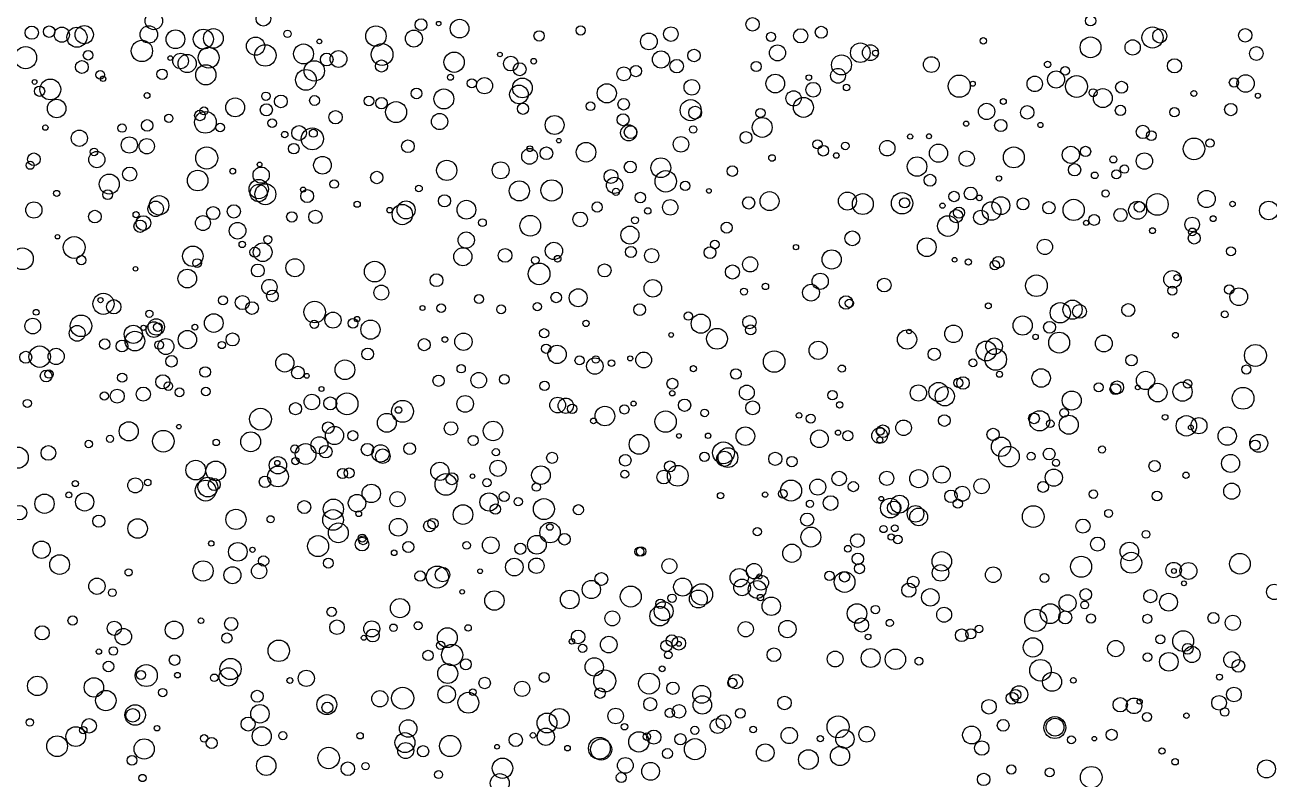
# Model space of a CAD drawing. Extents: x -296 to 296, y -196 to 196.
# Drawn here: x -59.8 to 24.2, y 75.4 to 126.3 of the extents above; entities that cross this region are included whole.
import ezdxf

# ---------------------------------------------------------------- set-up
doc = ezdxf.new("R2010")
doc.units = 0

msp = doc.modelspace()

# ---------------------------------------------------------------- linework, layer by layer
at = {"layer": 'VIA'}
for centre, radius in [((-51.0853, 126.5368), 0.5921), ((-43.6904, 126.6833), 0.4966), ((12.125, 126.5488), 0.3512), ((-59.3191, 125.7422), 0.4456), ((-58.1421, 125.8122), 0.3872), ((-57.287, 125.6078), 0.5113), ((-56.2671, 125.4336), 0.678), ((-55.7775, 125.6088), 0.6161), ((-51.4198, 125.621), 0.5866), ((-49.6214, 125.2979), 0.6303), ((-47.7415, 125.3046), 0.6761), ((-47.0636, 125.3532), 0.6627), ((-36.0942, 125.5103), 0.6884), ((-33.0516, 126.2799), 0.3972), ((-31.8673, 126.3559), 0.152), ((-30.4539, 126.0153), 0.6283), ((-22.2841, 125.8925), 0.3118), ((-16.1973, 125.6429), 0.492), ((-10.6873, 126.3068), 0.4516), ((-7.4363, 125.528), 0.4784), ((-6.0476, 125.769), 0.4023), ((16.2977, 125.4138), 0.7126), ((16.7923, 125.5197), 0.4777), ((22.5536, 125.5648), 0.4532), ((-51.8885, 124.5088), 0.7203), ((-44.2175, 124.8343), 0.6142), ((-42.063, 125.6644), 0.2483), ((-39.9143, 125.1546), 0.1597), ((-33.5362, 125.3457), 0.5755), ((-25.0866, 125.5222), 0.3462), ((-17.6792, 125.1505), 0.5629), ((-9.4462, 125.4602), 0.3069), ((4.8849, 125.192), 0.2142), ((12.1193, 124.754), 0.7005), ((14.9598, 124.7442), 0.5157), ((-59.7343, 124.0569), 0.7472), ((-55.5143, 124.222), 0.3242), ((-49.2751, 123.8314), 0.5242), ((-48.8319, 123.6611), 0.6144), ((-47.3815, 124.0547), 0.7045), ((-43.5606, 124.2056), 0.7251), ((-40.98, 124.3087), 0.6716), ((-39.411, 123.9323), 0.4284), ((-38.6196, 123.9698), 0.5654), ((-35.684, 124.2715), 0.7347), ((-30.823, 123.751), 0.6845), ((-27.7313, 124.2669), 0.1541), ((-16.8625, 123.9318), 0.5788), ((-14.6326, 124.2066), 0.4204), ((-9.0026, 124.3805), 0.5411), ((-3.4132, 124.3895), 0.6607), ((-2.7367, 124.3929), 0.5356), ((-2.3887, 124.3658), 0.1998), ((23.306, 124.3382), 0.4622), ((-55.9376, 123.4253), 0.4314), ((-49.9739, 124.0301), 0.1551), ((-47.5738, 122.9016), 0.6822), ((-40.2536, 123.1638), 0.6885), ((-35.7223, 123.4922), 0.4091), ((-26.9954, 123.6579), 0.4984), ((-26.3949, 123.2771), 0.4354), ((-25.4526, 123.818), 0.1912), ((-19.3702, 122.9632), 0.4709), ((-18.5526, 123.1539), 0.3826), ((-15.8013, 123.4829), 0.4559), ((-10.4337, 123.4596), 0.3391), ((-4.6846, 123.5682), 0.6743), ((1.3751, 123.5902), 0.5333), ((9.2215, 123.6024), 0.2157), ((10.4041, 123.1634), 0.2934), ((17.7836, 123.5029), 0.4797), ((-59.13, 122.4173), 0.1609), ((-58.0634, 121.9141), 0.7021), ((-54.6936, 122.9039), 0.2927), ((-54.5026, 122.6326), 0.182), ((-50.5274, 122.9375), 0.354), ((-40.8205, 122.5593), 0.7007), ((-31.0681, 122.7313), 0.2036), ((-29.6283, 122.3241), 0.3092), ((-28.7717, 122.1647), 0.545), ((-26.2132, 122.0152), 0.6694), ((-14.7845, 122.059), 0.5233), ((-9.1521, 122.3082), 0.6302), ((-6.8898, 122.7119), 0.1851), ((-4.9209, 122.8345), 0.5009), ((3.2595, 122.1333), 0.7476), ((8.3549, 122.2863), 0.522), ((9.7952, 122.5837), 0.5755), ((11.1761, 122.1142), 0.7384), ((21.793, 122.3828), 0.3101), ((22.5812, 122.315), 0.5864), ((-58.7933, 121.7941), 0.3487), ((-43.5176, 121.4524), 0.2872), ((-33.3588, 121.6446), 0.3597), ((-31.512, 121.2724), 0.6723), ((-26.4475, 121.5766), 0.6275), ((-20.5215, 121.652), 0.6456), ((-7.9156, 121.3112), 0.5131), ((-6.5947, 121.8937), 0.4974), ((-4.3402, 122.0415), 0.2193), ((4.1687, 122.2953), 0.1701), ((12.288, 121.6915), 0.2705), ((12.946, 121.3278), 0.6386), ((14.2146, 122.0588), 0.4015), ((19.093, 121.6404), 0.2012), ((-57.6404, 120.6269), 0.6258), ((-51.5401, 121.5034), 0.1965), ((-45.5913, 120.7022), 0.6354), ((-43.489, 120.5364), 0.4095), ((-42.5102, 121.1068), 0.4311), ((-40.2371, 121.1669), 0.3319), ((-36.5714, 121.1338), 0.3266), ((-35.7216, 120.9836), 0.3865), ((-34.7363, 120.3854), 0.7082), ((-26.1712, 120.6111), 0.3783), ((-21.6236, 120.7766), 0.2916), ((-19.3838, 120.9127), 0.3872), ((-14.8608, 120.5154), 0.7095), ((-7.2509, 120.7034), 0.6744), ((5.1077, 120.427), 0.5506), ((6.2321, 121.1003), 0.1988), ((21.5797, 120.5525), 0.4121), ((23.41, 121.4876), 0.1706), ((-50.0713, 119.9603), 0.2791), ((-47.6018, 119.6949), 0.7334), ((-47.9719, 120.159), 0.3577), ((-47.699, 120.4675), 0.2691), ((-38.8196, 120.0373), 0.4502), ((-31.8013, 119.7476), 0.547), ((-24.0407, 119.5144), 0.6374), ((-19.4232, 119.8684), 0.4045), ((-14.5598, 120.3476), 0.4339), ((-10.1533, 120.3258), 0.3105), ((7.8469, 120.3647), 0.4557), ((14.1379, 120.5002), 0.3505), ((17.7793, 120.3741), 0.3194), ((-58.3994, 119.339), 0.181), ((-53.2243, 119.307), 0.2805), ((-51.5313, 119.4856), 0.3896), ((-46.6085, 119.3525), 0.2882), ((-43.0968, 119.6352), 0.2967), ((-41.2803, 118.9745), 0.4994), ((-40.3883, 118.5797), 0.7441), ((-40.3197, 118.9579), 0.2688), ((-19.0447, 118.9855), 0.5399), ((-18.9151, 119.0315), 0.4283), ((-14.6946, 119.2116), 0.2426), ((-10.0339, 119.3511), 0.669), ((3.7222, 119.6017), 0.1767), ((6.0609, 119.48), 0.4136), ((8.739, 119.5152), 0.1723), ((15.645, 119.0467), 0.4479), ((-56.1076, 118.6219), 0.5501), ((-52.7328, 118.1632), 0.5464), ((-51.5605, 118.0827), 0.5155), ((-42.252, 118.8648), 0.219), ((-33.939, 118.08), 0.4322), ((-23.7531, 118.4554), 0.1538), ((-15.5159, 118.2109), 0.5224), ((-11.1301, 118.6713), 0.3991), ((-6.3028, 118.2116), 0.3065), ((-1.5977, 117.9468), 0.5213), ((-0.0567, 118.7363), 0.1757), ((1.2183, 118.7535), 0.1667), ((16.2142, 118.802), 0.3286), ((19.0984, 117.903), 0.7296), ((20.1784, 118.291), 0.2788), ((-59.1776, 117.1992), 0.4268), ((-54.9275, 117.1832), 0.5484), ((-55.1111, 117.6953), 0.2549), ((-47.5126, 117.2872), 0.7435), ((-41.6405, 117.9207), 0.3565), ((-25.7294, 117.4023), 0.5316), ((-25.7136, 117.914), 0.1977), ((-24.598, 117.6117), 0.4277), ((-21.9189, 117.6769), 0.661), ((-5.9103, 117.7803), 0.359), ((-5.0374, 117.458), 0.1875), ((-4.4267, 118.098), 0.2544), ((1.8594, 117.6131), 0.6116), ((3.7632, 117.243), 0.5179), ((6.9413, 117.3297), 0.706), ((10.7914, 117.5042), 0.5793), ((11.781, 117.7311), 0.3468), ((15.7551, 117.0813), 0.551), ((-59.4251, 116.794), 0.2703), ((-43.9448, 116.8522), 0.1607), ((-39.7029, 116.8001), 0.5947), ((-31.3194, 116.4538), 0.6815), ((-27.681, 116.4573), 0.5724), ((-18.9381, 116.6799), 0.3998), ((-16.8749, 116.6293), 0.6671), ((-12.0475, 116.4045), 0.3571), ((-9.3715, 117.2888), 0.2229), ((0.4146, 116.7105), 0.6576), ((11.0449, 116.491), 0.416), ((13.6582, 117.1928), 0.2412), ((14.4, 116.5446), 0.2869), ((-54.0888, 115.5274), 0.6759), ((-52.708, 116.2023), 0.4775), ((-48.1221, 115.7678), 0.6951), ((-45.7601, 116.3987), 0.1938), ((-43.8389, 116.1306), 0.55), ((-36.0405, 115.972), 0.418), ((-20.2395, 116.0398), 0.4688), ((-19.9944, 115.4453), 0.5459), ((-16.5402, 115.711), 0.7234), ((1.2903, 115.789), 0.399), ((5.9432, 115.9075), 0.1749), ((12.4003, 116.1183), 0.2241), ((13.8619, 116.1835), 0.2973), ((-57.6327, 114.8959), 0.2086), ((-54.1892, 114.8155), 0.3296), ((-44.0033, 115.1909), 0.6513), ((-44.0117, 114.92), 0.581), ((-43.5583, 114.8459), 0.7078), ((-41.0141, 115.1544), 0.171), ((-40.7356, 114.7189), 0.436), ((-38.9164, 115.5278), 0.2834), ((-33.194, 115.2333), 0.2241), ((-26.4211, 115.0683), 0.6786), ((-24.2415, 115.097), 0.7196), ((-19.9012, 115.0071), 0.2403), ((-15.2253, 115.4083), 0.313), ((-13.6266, 115.0705), 0.1598), ((-9.5399, 114.3797), 0.6399), ((2.9081, 114.689), 0.3513), ((4.0322, 114.8924), 0.4342), ((13.1385, 114.895), 0.2439), ((19.9479, 114.5246), 0.5817), ((-59.1766, 113.7812), 0.5481), ((-50.9579, 113.8593), 0.5204), ((-50.7228, 114.0932), 0.6541), ((-37.3636, 114.1699), 0.2089), ((-34.0576, 113.7877), 0.6084), ((-31.4685, 114.3965), 0.4078), ((-29.9918, 113.7988), 0.634), ((-21.1718, 113.981), 0.3458), ((-18.2542, 114.6203), 0.356), ((-16.2384, 113.9592), 0.5183), ((-10.9463, 114.2564), 0.4115), ((-4.2853, 114.3824), 0.61), ((-3.245, 114.1808), 0.7045), ((-0.5946, 114.2374), 0.7223), ((-0.4231, 114.2586), 0.3408), ((2.1272, 114.073), 0.1775), ((4.6141, 114.5993), 0.1923), ((5.441, 113.7117), 0.6275), ((6.0716, 114.0743), 0.6024), ((7.5633, 114.1931), 0.4028), ((9.3139, 113.934), 0.4148), ((10.9825, 113.7848), 0.7155), ((15.2964, 113.7616), 0.6068), ((15.4174, 113.9914), 0.353), ((16.6259, 114.1603), 0.7334), ((21.703, 114.1811), 0.1835), ((24.1459, 113.7475), 0.6259), ((-55.0609, 113.3338), 0.4263), ((-52.2801, 113.4665), 0.2069), ((-51.785, 112.8979), 0.4987), ((-47.7694, 112.8979), 0.5065), ((-47.0793, 113.5726), 0.4439), ((-45.6875, 113.6841), 0.4459), ((-41.7688, 113.3123), 0.3507), ((-40.1809, 113.3181), 0.4517), ((-35.1688, 113.7707), 0.1856), ((-34.3164, 113.4759), 0.6862), ((-25.6822, 112.7157), 0.697), ((-22.3155, 113.1455), 0.4989), ((-17.7553, 113.7173), 0.2176), ((2.4976, 112.6994), 0.6972), ((3.0523, 113.3675), 0.4448), ((3.2445, 113.596), 0.3738), ((4.7227, 113.2784), 0.4944), ((12.3642, 113.1105), 0.3702), ((14.1403, 113.4442), 0.4477), ((20.3909, 113.1949), 0.1961), ((-52.0123, 112.6849), 0.4154), ((-45.4287, 112.3817), 0.5643), ((-28.908, 112.9279), 0.2599), ((-18.9592, 112.0848), 0.6057), ((-18.6219, 113.0908), 0.2346), ((-12.429, 112.5895), 0.3693), ((11.824, 112.909), 0.177), ((16.3004, 112.3861), 0.1968), ((18.9761, 112.8007), 0.4974), ((18.9963, 112.3035), 0.26), ((-57.5807, 111.9739), 0.1502), ((-56.4567, 111.2529), 0.7399), ((-45.1155, 111.4608), 0.2182), ((-43.3896, 111.7834), 0.2779), ((-30.0054, 111.7483), 0.5503), ((-13.2261, 111.4468), 0.2922), ((-3.9503, 111.8651), 0.4996), ((1.0721, 111.2695), 0.6314), ((9.0399, 111.2917), 0.5145), ((19.1187, 111.8888), 0.4072), ((-59.9477, 110.4879), 0.7312), ((-48.451, 110.66), 0.69), ((-44.2633, 110.9311), 0.3362), ((-43.7364, 110.9311), 0.6322), ((-30.2324, 110.6259), 0.611), ((-27.3818, 110.7122), 0.4628), ((-24.0899, 111.0229), 0.5838), ((-18.8947, 110.9483), 0.374), ((-17.4926, 110.7013), 0.4846), ((-13.5563, 110.9014), 0.4044), ((-7.7564, 111.2712), 0.1774), ((-5.347, 110.4436), 0.6493), ((21.5901, 110.9939), 0.2999), ((-55.9778, 110.3923), 0.3109), ((-48.1662, 110.2004), 0.2937), ((-44.0665, 109.696), 0.4338), ((-41.5616, 109.8847), 0.6076), ((-36.18, 109.6233), 0.6973), ((-25.0849, 109.4711), 0.7308), ((-25.3484, 110.3881), 0.2575), ((-23.8357, 110.4945), 0.223), ((-20.6704, 109.7051), 0.4405), ((-12.0445, 109.5985), 0.4742), ((-10.8467, 110.1109), 0.5089), ((2.9469, 110.4211), 0.157), ((3.8751, 110.2755), 0.2129), ((5.6553, 110.0551), 0.3149), ((5.8968, 110.2648), 0.3873), ((-52.3148, 109.8142), 0.1542), ((-48.8251, 109.1547), 0.6299), ((-32.0115, 109.0424), 0.4342), ((-6.1189, 108.9693), 0.5444), ((-1.7978, 108.7171), 0.4663), ((8.4676, 108.6725), 0.7306), ((17.6513, 109.1044), 0.59), ((17.9538, 109.2166), 0.2087), ((-43.2822, 108.5833), 0.5189), ((-43.08, 107.9836), 0.3913), ((-35.7325, 108.2092), 0.5014), ((-22.4506, 107.8567), 0.6066), ((-17.4115, 108.4925), 0.5896), ((-11.2666, 108.2751), 0.2381), ((-9.8177, 108.6235), 0.2165), ((-6.7407, 108.2031), 0.5664), ((17.6349, 108.3428), 0.304), ((21.4817, 108.4119), 0.3167), ((22.1219, 107.9311), 0.5977), ((-54.4812, 107.4484), 0.7132), ((-54.6799, 107.6988), 0.1735), ((-53.7825, 107.2497), 0.4823), ((-46.4143, 107.6827), 0.3029), ((-45.1088, 107.5337), 0.4757), ((-44.4581, 107.1641), 0.4306), ((-40.2301, 106.8955), 0.73), ((-29.1389, 107.7672), 0.3043), ((-25.203, 107.2627), 0.2762), ((-23.9309, 107.8792), 0.3545), ((-4.3832, 107.539), 0.4542), ((-4.157, 107.4869), 0.2804), ((5.2216, 107.3131), 0.199), ((10.0772, 106.8469), 0.6846), ((10.9025, 107.0586), 0.6467), ((14.6681, 107.0328), 0.4398), ((-59.0199, 106.8792), 0.1968), ((-55.9939, 105.9628), 0.7264), ((-51.3834, 106.7807), 0.2456), ((-47.0384, 106.1516), 0.6281), ((-38.9938, 106.3532), 0.5409), ((-32.9524, 107.1675), 0.1689), ((-31.6925, 107.1578), 0.2963), ((-27.6509, 107.076), 0.2962), ((-18.3033, 107.0533), 0.3957), ((-15.0201, 106.6233), 0.2812), ((-14.1815, 106.1119), 0.6474), ((-10.8962, 106.2119), 0.4471), ((7.5372, 105.9843), 0.6459), ((11.3759, 106.942), 0.4642), ((21.1737, 106.7399), 0.2298), ((-59.2481, 105.9466), 0.5284), ((-56.2514, 105.4613), 0.5333), ((-52.4658, 105.393), 0.617), ((-51.7758, 105.8328), 0.1719), ((-51.0748, 105.7093), 0.5272), ((-50.9196, 105.8933), 0.5531), ((-50.8133, 105.8764), 0.2902), ((-48.3071, 105.8754), 0.1931), ((-40.2558, 106.0678), 0.2819), ((-37.6478, 106.1342), 0.3322), ((-37.3685, 106.4185), 0.1823), ((-36.4648, 105.7103), 0.6473), ((-21.9203, 106.128), 0.2139), ((-13.081, 105.0931), 0.7031), ((-10.8126, 105.6925), 0.3422), ((2.8707, 105.4294), 0.59), ((9.3563, 105.8686), 0.4001), ((-54.3944, 104.7306), 0.3545), ((-53.2308, 104.5991), 0.3987), ((-52.3589, 104.9364), 0.6634), ((-50.7224, 104.6733), 0.2879), ((-50.2699, 104.5691), 0.5402), ((-48.8172, 105.0379), 0.6165), ((-45.7696, 105.0486), 0.4417), ((-32.8367, 104.6931), 0.4083), ((-31.4447, 105.0395), 0.1929), ((-30.189, 104.8943), 0.5852), ((-24.7462, 105.46), 0.3145), ((-16.1773, 105.3513), 0.1544), ((-0.2597, 105.0437), 0.6509), ((-0.122, 105.5803), 0.155), ((5.0847, 104.2679), 0.6722), ((5.6072, 104.5871), 0.561), ((8.4107, 105.2224), 0.1837), ((10.0006, 104.8336), 0.7056), ((13.0176, 104.7755), 0.5663), ((17.8478, 105.3307), 0.1904), ((-59.7261, 103.8438), 0.4067), ((-58.7851, 103.8848), 0.7227), ((-57.6738, 103.9018), 0.5456), ((-46.4933, 104.6696), 0.2444), ((-36.6511, 104.0632), 0.3984), ((-24.6146, 104.4218), 0.3132), ((-23.8717, 104.0385), 0.616), ((-18.0308, 103.6637), 0.534), ((-9.2269, 103.5541), 0.7251), ((-6.2559, 104.3099), 0.6138), ((1.5748, 104.0453), 0.4127), ((5.722, 103.6968), 0.7298), ((23.2452, 103.9667), 0.7423), ((-49.8878, 103.5717), 0.3908), ((-42.2444, 103.464), 0.6157), ((-38.1863, 102.9995), 0.6628), ((-30.3453, 103.066), 0.2809), ((-22.3607, 103.63), 0.3046), ((-21.3259, 103.2478), 0.5523), ((-21.2622, 103.6954), 0.2501), ((-20.2091, 103.4453), 0.222), ((-18.9389, 103.7667), 0.1687), ((-14.6743, 103.0728), 0.2061), ((-4.6565, 103.0777), 0.2418), ((4.1842, 103.4673), 0.2641), ((14.8835, 103.6411), 0.3844), ((22.632, 103.0166), 0.3066), ((-58.3484, 102.5793), 0.3983), ((-58.1522, 102.7084), 0.2799), ((-53.2185, 102.4668), 0.307), ((-50.4717, 102.1905), 0.4799), ((-47.6175, 102.852), 0.3576), ((-41.3604, 102.8133), 0.4273), ((-40.762, 102.5922), 0.1607), ((-31.8725, 102.2582), 0.3784), ((-29.1588, 102.2927), 0.5286), ((-27.434, 102.3503), 0.3312), ((-16.094, 102.0584), 0.3698), ((-11.8089, 102.7162), 0.3562), ((3.2026, 102.117), 0.3083), ((3.5155, 102.1056), 0.4183), ((5.9759, 102.6986), 0.2038), ((8.7875, 102.4453), 0.6208), ((15.831, 102.2787), 0.6178), ((-53.5491, 101.2167), 0.4714), ((-51.7932, 101.3581), 0.4757), ((-50.1033, 101.9011), 0.2893), ((-49.3545, 101.4786), 0.2936), ((-47.5727, 101.5382), 0.2899), ((-39.7713, 101.7048), 0.1641), ((-24.7206, 101.915), 0.3161), ((-16.1068, 101.4171), 0.1817), ((-11.0716, 101.4628), 0.5016), ((-5.2958, 101.2849), 0.3208), ((0.5044, 101.4348), 0.5483), ((1.8592, 101.5018), 0.6472), ((2.2846, 101.2144), 0.6503), ((12.6627, 101.8184), 0.3011), ((13.798, 101.6934), 0.3671), ((13.9085, 101.8119), 0.4394), ((15.3039, 101.8089), 0.1567), ((16.653, 101.4604), 0.626), ((18.328, 101.5219), 0.648), ((18.6719, 102.049), 0.2876), ((22.4081, 101.0751), 0.7347), ((-59.6159, 100.7341), 0.2712), ((-54.4245, 101.2288), 0.2741), ((-41.5284, 100.3739), 0.4094), ((-40.4178, 100.8306), 0.5231), ((-39.1748, 100.7339), 0.4379), ((-38.0509, 100.7024), 0.7382), ((-34.3002, 100.1951), 0.7397), ((-30.0767, 100.7004), 0.56), ((-23.8351, 100.6199), 0.5288), ((-23.2882, 100.5773), 0.5154), ((-18.7128, 100.7213), 0.1697), ((-15.2702, 100.6107), 0.4163), ((-10.6763, 100.4321), 0.4669), ((-4.8104, 100.6351), 0.2131), ((10.848, 100.9251), 0.6435), ((-43.8854, 99.6738), 0.7377), ((-35.3635, 99.4244), 0.6378), ((-34.5679, 100.287), 0.2206), ((-22.8531, 100.3711), 0.3179), ((-20.647, 99.8783), 0.6603), ((-19.3302, 100.3254), 0.3095), ((-16.5504, 99.5035), 0.7224), ((-13.9194, 100.0875), 0.252), ((-7.5451, 99.9233), 0.1872), ((-6.7542, 99.7109), 0.3044), ((2.2553, 99.5766), 0.3937), ((8.3046, 99.7223), 0.3615), ((8.684, 99.5591), 0.682), ((10.6481, 99.2964), 0.6427), ((10.3311, 100.0969), 0.2909), ((17.1496, 99.7926), 0.1908), ((18.5843, 99.2197), 0.6869), ((-52.7751, 98.8484), 0.6441), ((-49.3907, 99.1604), 0.1504), ((-39.3182, 99.0921), 0.3937), ((-38.8929, 98.5698), 0.6143), ((-31.032, 99.0486), 0.451), ((-28.1967, 98.8732), 0.6566), ((-21.419, 99.5483), 0.1941), ((-11.1697, 98.5223), 0.627), ((-2.1122, 98.5588), 0.5306), ((-2.0673, 98.8592), 0.2668), ((-1.8894, 98.8561), 0.4241), ((-0.4938, 99.088), 0.524), ((9.4042, 99.363), 0.2534), ((18.8871, 99.1121), 0.1602), ((19.4319, 99.2292), 0.5432), ((21.3395, 98.5247), 0.6194), ((-55.4716, 97.9914), 0.2504), ((-54.0367, 98.3431), 0.2397), ((-50.4391, 98.1817), 0.7295), ((-46.8747, 98.0961), 0.214), ((-44.545, 98.1433), 0.6714), ((-39.9101, 97.9098), 0.5777), ((-37.6545, 98.5575), 0.3394), ((-29.5336, 98.2337), 0.3341), ((-18.3423, 97.9684), 0.6682), ((-15.6547, 98.5394), 0.1543), ((-13.6823, 98.5476), 0.1853), ((-6.1772, 98.3428), 0.5968), ((-4.9183, 98.7578), 0.1778), ((-4.2625, 98.5537), 0.3423), ((-2.0927, 98.2664), 0.2014), ((5.5441, 98.6376), 0.4155), ((6.0809, 97.8092), 0.6548), ((23.4677, 98.0423), 0.6029), ((23.2217, 97.9171), 0.3408), ((-60.2632, 97.0713), 0.7132), ((-58.1957, 97.3909), 0.4983), ((-41.5698, 97.6553), 0.274), ((-40.8397, 97.3205), 0.6994), ((-39.4821, 97.4778), 0.4217), ((-36.6725, 97.619), 0.4178), ((-35.7836, 97.3537), 0.5844), ((-35.6327, 97.1674), 0.4925), ((-33.8228, 97.6753), 0.3951), ((-27.9991, 97.4333), 0.246), ((-24.2087, 97.0607), 0.374), ((-13.9327, 97.1274), 0.3122), ((-12.6498, 97.4004), 0.7362), ((-12.5912, 96.9929), 0.5137), ((-12.3466, 97.073), 0.6642), ((-9.1522, 96.9968), 0.445), ((6.6156, 97.1404), 0.6905), ((8.1045, 97.169), 0.2675), ((9.3267, 97.3196), 0.3999), ((12.8959, 97.6194), 0.2394), ((-48.2567, 96.2318), 0.6621), ((-46.9056, 96.1784), 0.6631), ((-42.7073, 96.5607), 0.5832), ((-42.7523, 96.715), 0.1749), ((-41.5238, 96.8414), 0.246), ((-31.7838, 96.1524), 0.6155), ((-27.8616, 96.3558), 0.5462), ((-19.2726, 96.8943), 0.3874), ((-16.2595, 96.481), 0.3676), ((-15.7308, 95.8515), 0.7019), ((-8.026, 96.8057), 0.3488), ((9.7925, 96.7273), 0.2389), ((16.4427, 96.5072), 0.3809), ((21.5674, 96.6838), 0.608), ((-52.3327, 95.1999), 0.5066), ((-47.4377, 95.0883), 0.6643), ((-43.582, 95.4434), 0.3844), ((-42.7023, 95.8017), 0.6995), ((-38.3458, 96.0036), 0.3409), ((-37.9033, 96.0381), 0.3393), ((-31.377, 95.2631), 0.7291), ((-30.9735, 95.6476), 0.4033), ((-29.5798, 95.8193), 0.1543), ((-24.9639, 95.8933), 0.6271), ((-19.3088, 95.9554), 0.2654), ((-16.6805, 95.7595), 0.4609), ((-4.8432, 95.6637), 0.4881), ((-1.6318, 95.6746), 0.4815), ((0.5249, 95.6554), 0.6085), ((2.0783, 95.9268), 0.5751), ((9.6404, 95.7241), 0.5804), ((18.5594, 95.8835), 0.2161), ((-56.3801, 95.3209), 0.2053), ((-51.4937, 95.3932), 0.2207), ((-47.5874, 94.85), 0.7026), ((-47.0051, 95.2616), 0.4086), ((-36.4153, 94.6573), 0.6205), ((-28.6108, 95.384), 0.2833), ((-25.2737, 95.0855), 0.2846), ((-8.6414, 94.636), 0.2883), ((-8.0866, 94.8493), 0.7079), ((-6.285, 95.0863), 0.5402), ((-3.8847, 95.1172), 0.3433), ((2.7023, 94.4645), 0.4248), ((3.4624, 94.6381), 0.5055), ((4.7669, 95.1486), 0.5145), ((8.9161, 95.0951), 0.3632), ((12.3115, 94.6089), 0.2873), ((21.6447, 94.8094), 0.5431), ((-58.4583, 93.9654), 0.6531), ((-56.8167, 94.5575), 0.1978), ((-55.7491, 94.0843), 0.6135), ((-40.9291, 93.7414), 0.4391), ((-38.9686, 93.5931), 0.6846), ((-37.3681, 94.0052), 0.591), ((-34.6401, 94.2714), 0.5129), ((-28.4661, 94.0775), 0.6141), ((-27.4436, 94.4484), 0.3322), ((-26.4932, 94.1007), 0.2824), ((-24.7642, 93.6041), 0.7095), ((-12.8459, 94.5128), 0.2121), ((-9.8393, 94.5784), 0.1817), ((-6.8113, 93.957), 0.2429), ((-5.4213, 94.0083), 0.496), ((-2.0017, 94.3047), 0.1565), ((-1.3877, 93.6707), 0.6628), ((-1.1308, 93.6874), 0.4534), ((-0.7671, 93.9371), 0.601), ((3.1641, 93.9717), 0.3113), ((16.608, 94.4837), 0.3289), ((-60.1502, 93.3622), 0.4906), ((-54.7925, 92.7879), 0.4091), ((-45.54, 92.9084), 0.6826), ((-38.991, 92.8708), 0.6971), ((-37.255, 93.2895), 0.1934), ((-30.2224, 93.2315), 0.662), ((-28.0394, 93.6004), 0.3463), ((-22.4373, 93.561), 0.3434), ((-7.0008, 92.8942), 0.444), ((0.309, 93.2801), 0.5591), ((0.5233, 93.0716), 0.5997), ((8.2561, 93.0949), 0.7317), ((13.3393, 93.3113), 0.2658), ((-52.1735, 92.2911), 0.6599), ((-43.2045, 92.9163), 0.2414), ((-38.6334, 92.0003), 0.6674), ((-34.592, 92.3733), 0.5953), ((-32.4891, 92.4575), 0.3892), ((-32.249, 92.622), 0.3499), ((-24.3505, 92.016), 0.6884), ((-24.3603, 92.3896), 0.217), ((-10.3582, 92.0758), 0.2763), ((-6.7525, 91.7155), 0.6711), ((-1.8516, 92.2543), 0.2409), ((-1.0952, 92.3075), 0.2236), ((11.604, 92.4529), 0.4788), ((-39.9997, 91.1024), 0.7096), ((-37.0337, 91.2379), 0.4607), ((-37.0211, 91.6443), 0.2661), ((-36.9614, 91.5017), 0.3007), ((-28.3498, 91.1634), 0.5627), ((-25.2374, 91.1971), 0.6321), ((-23.3746, 91.5715), 0.3934), ((-3.6128, 91.4776), 0.4617), ((-1.3342, 91.7184), 0.2094), ((-0.8767, 91.5449), 0.2887), ((12.5917, 91.2403), 0.4761), ((15.8587, 91.8977), 0.2622), ((-58.6542, 90.858), 0.5836), ((-47.2065, 91.2839), 0.1817), ((-45.4155, 90.72), 0.6295), ((-44.4288, 90.8565), 0.1736), ((-34.8659, 90.6555), 0.1882), ((-33.9068, 91.0485), 0.3739), ((-29.9806, 91.1524), 0.2571), ((-26.3565, 90.9243), 0.3762), ((-18.3314, 90.7287), 0.3077), ((-18.2027, 90.7445), 0.3216), ((-8.0322, 90.6233), 0.6145), ((-4.2564, 90.9286), 0.2268), ((2.0824, 90.0754), 0.66), ((14.7408, 90.7455), 0.6247), ((14.8667, 89.9814), 0.7046), ((-57.4391, 89.8583), 0.6642), ((-47.7624, 89.4264), 0.6837), ((-43.9749, 89.4183), 0.5164), ((-43.6761, 90.0997), 0.3478), ((-39.3089, 89.9581), 0.3351), ((-26.7578, 89.6905), 0.5949), ((-25.267, 89.7792), 0.5209), ((-16.2966, 89.76), 0.5035), ((-10.5829, 89.4145), 0.5193), ((-3.5799, 90.2424), 0.3911), ((-3.4649, 89.5869), 0.3425), ((1.9943, 89.3), 0.5539), ((11.4836, 89.7145), 0.71), ((17.7279, 89.4894), 0.5196), ((18.7227, 89.4271), 0.5687), ((22.1981, 89.9152), 0.6939), ((-52.7848, 89.3323), 0.2413), ((-45.7778, 89.1362), 0.5723), ((-33.1203, 89.0865), 0.352), ((-31.9548, 89.0152), 0.7452), ((-31.6007, 89.1838), 0.4934), ((-29.0662, 89.4111), 0.1573), ((-20.8875, 88.8846), 0.4377), ((-11.5863, 88.9711), 0.6173), ((-10.1086, 88.6384), 0.5006), ((-10.2237, 89.059), 0.1665), ((-5.4951, 89.0919), 0.3152), ((-4.4754, 88.6828), 0.6993), ((-4.472, 89.023), 0.3426), ((0.1597, 88.6842), 0.3883), ((5.5573, 89.1693), 0.5267), ((9.0107, 88.9501), 0.3017), ((17.7401, 89.4259), 0.1598), ((-54.9211, 88.3995), 0.5488), ((-53.8809, 87.9629), 0.2607), ((-30.2768, 88.0226), 0.1519), ((-21.5644, 88.1765), 0.6149), ((-18.9021, 87.6999), 0.7075), ((-15.4007, 88.3412), 0.6074), ((-14.106, 87.8461), 0.7238), ((-11.3929, 88.3203), 0.5648), ((-10.3721, 88.1762), 0.606), ((-0.1422, 88.1323), 0.4788), ((1.3094, 87.6465), 0.5874), ((11.7958, 87.839), 0.3962), ((16.1566, 87.7217), 0.4447), ((18.4193, 88.5951), 0.1649), ((24.5101, 88.0112), 0.515), ((-34.476, 86.9205), 0.6468), ((-28.1022, 87.431), 0.6554), ((-23.0164, 87.5029), 0.6304), ((-16.6826, 86.7191), 0.6366), ((-16.9022, 87.2167), 0.3143), ((-16.1146, 87.5886), 0.2814), ((-14.3434, 87.537), 0.6039), ((-10.1539, 87.6334), 0.2165), ((-9.4244, 87.0486), 0.6221), ((10.5743, 87.2488), 0.573), ((11.7242, 87.1356), 0.2654), ((17.383, 87.318), 0.6016), ((-39.0834, 86.6627), 0.3162), ((-20.1438, 86.2277), 0.5005), ((-16.9492, 86.3864), 0.6639), ((-3.6369, 86.5573), 0.6616), ((-2.3969, 86.825), 0.281), ((2.2416, 86.477), 0.5026), ((8.4241, 86.0993), 0.7461), ((9.3992, 86.5493), 0.6698), ((10.4095, 86.294), 0.4372), ((12.1515, 86.2187), 0.3069), ((15.96, 86.1982), 0.3046), ((20.4117, 86.257), 0.3721), ((-58.6139, 85.2559), 0.4798), ((-56.5593, 86.0788), 0.3155), ((-53.7488, 85.5605), 0.4754), ((-49.7082, 85.4486), 0.6008), ((-47.9018, 86.071), 0.1882), ((-45.8652, 85.8522), 0.4436), ((-38.7237, 85.6326), 0.4901), ((-36.3777, 85.5169), 0.5401), ((-34.9156, 85.5971), 0.2506), ((-33.2524, 85.737), 0.2696), ((-29.8824, 85.5825), 0.2215), ((-11.1456, 85.4973), 0.5135), ((-8.3329, 85.509), 0.5877), ((-3.3263, 85.781), 0.4747), ((-1.4282, 85.9199), 0.2448), ((4.597, 85.5179), 0.2588), ((21.7189, 85.9333), 0.5113), ((-53.1397, 84.9959), 0.5547), ((-46.1509, 84.9025), 0.3442), ((-36.9159, 84.9209), 0.1679), ((-36.3059, 85.076), 0.4323), ((-31.2768, 84.926), 0.6681), ((-22.869, 84.6726), 0.1807), ((-22.4537, 84.9786), 0.4579), ((-20.3908, 84.4582), 0.56), ((-16.1319, 84.728), 0.3891), ((-15.6604, 84.5512), 0.4576), ((-2.8885, 84.9754), 0.19), ((3.4304, 85.0893), 0.4258), ((4.0385, 85.1842), 0.3413), ((8.2323, 84.2717), 0.6504), ((16.8286, 84.816), 0.3048), ((18.3699, 84.6961), 0.7032), ((-54.7871, 83.9884), 0.1806), ((-53.8104, 84.0287), 0.288), ((-42.6531, 84.0441), 0.7249), ((-32.5813, 83.7258), 0.3484), ((-31.7342, 84.4099), 0.2781), ((-30.9569, 83.7611), 0.7153), ((-22.1572, 84.2056), 0.2818), ((-16.4989, 84.373), 0.3808), ((-16.3752, 83.7685), 0.2571), ((-15.6545, 84.512), 0.1591), ((-9.2481, 83.7721), 0.4599), ((-5.1132, 83.487), 0.5368), ((-2.7188, 83.5571), 0.6384), ((-1.0484, 83.4681), 0.688), ((13.8189, 84.1904), 0.5465), ((18.6742, 84.1789), 0.3602), ((18.9614, 83.7945), 0.55), ((21.6489, 83.441), 0.5429), ((-54.1418, 82.9834), 0.3605), ((-51.5904, 82.3733), 0.7437), ((-49.6784, 83.4184), 0.3589), ((-45.9022, 82.8142), 0.7153), ((-31.2519, 82.5104), 0.6712), ((-30.0294, 83.1307), 0.3688), ((-21.3629, 82.9541), 0.621), ((0.5427, 83.3443), 0.267), ((8.7399, 82.7301), 0.7263), ((15.9584, 83.6144), 0.2958), ((17.401, 83.2974), 0.6249), ((22.0988, 83.0267), 0.4265), ((-58.9455, 81.672), 0.6552), ((-51.9453, 82.4095), 0.3036), ((-49.4893, 82.3973), 0.1887), ((-47.0029, 82.2189), 0.2556), ((-46.054, 82.2808), 0.622), ((-40.7955, 82.1841), 0.5447), ((-24.7454, 82.2476), 0.3356), ((-20.6588, 82.0115), 0.7437), ((-17.6669, 81.8304), 0.7043), ((-16.7818, 82.8239), 0.1942), ((-11.8316, 81.9646), 0.486), ((9.5204, 81.9517), 0.6415), ((20.8152, 82.2689), 0.1999), ((-55.1252, 81.573), 0.6559), ((-50.4868, 81.2249), 0.2775), ((-41.9036, 82.0376), 0.1998), ((-34.2937, 80.8463), 0.7435), ((-31.3239, 81.1022), 0.5925), ((-29.5535, 81.2554), 0.2231), ((-28.7585, 81.8681), 0.386), ((-26.2288, 81.4751), 0.5122), ((-20.9763, 81.1828), 0.3508), ((-16.0532, 81.5195), 0.4147), ((-14.1152, 81.1036), 0.6007), ((-12.0479, 81.878), 0.3139), ((7.0584, 81.0787), 0.3617), ((7.3084, 81.1045), 0.5764), ((10.9615, 82.0443), 0.1869), ((21.797, 81.0955), 0.4957), ((-54.3198, 80.6827), 0.6887), ((-44.108, 80.9764), 0.4025), ((-39.4121, 80.4106), 0.6725), ((-35.8328, 80.8066), 0.5487), ((-29.8605, 80.5379), 0.704), ((-17.5889, 80.4407), 0.4419), ((-14.0733, 80.3891), 0.6203), ((-8.5299, 80.5224), 0.4572), ((5.2675, 80.2633), 0.4926), ((6.8302, 80.8357), 0.404), ((14.1216, 80.3997), 0.4841), ((15.0522, 80.3295), 0.5262), ((15.4314, 80.6211), 0.1747), ((20.7899, 80.5317), 0.4958), ((-52.342, 79.7121), 0.6908), ((-52.4994, 79.6877), 0.4613), ((-43.924, 79.7897), 0.6226), ((-39.3685, 80.2111), 0.369), ((-24.5557, 79.1726), 0.6707), ((-23.7203, 79.4804), 0.6695), ((-19.9204, 79.6438), 0.5249), ((-16.2687, 79.8488), 0.3131), ((-15.6459, 79.9555), 0.4549), ((-11.5132, 79.83), 0.3283), ((15.9262, 79.5826), 0.3012), ((18.5916, 79.6661), 0.1825), ((21.1695, 79.9138), 0.2882), ((-59.4489, 79.2113), 0.2506), ((-56.3458, 78.2543), 0.6647), ((-55.841, 78.6913), 0.249), ((-55.4476, 78.9796), 0.4867), ((-50.8674, 78.8193), 0.1854), ((-44.7213, 79.1018), 0.4735), ((-43.7999, 78.2758), 0.6429), ((-33.9228, 78.7981), 0.5898), ((-19.3232, 78.9227), 0.2187), ((-14.5748, 78.6782), 0.2753), ((-13.0492, 78.9711), 0.5009), ((-12.6421, 79.2412), 0.4904), ((-10.6431, 78.7279), 0.2228), ((-4.9131, 78.9091), 0.7419), ((-2.9848, 78.4121), 0.5286), ((4.0907, 78.3593), 0.6018), ((6.2255, 79.0121), 0.3999), ((9.7096, 78.8617), 0.7394), ((9.7247, 78.8885), 0.603), ((-57.6047, 77.6045), 0.7011), ((-51.7295, 77.4188), 0.6815), ((-47.6847, 78.132), 0.2526), ((-47.1817, 77.8192), 0.3774), ((-42.3817, 78.3206), 0.2743), ((-37.1632, 78.3089), 0.2157), ((-34.1373, 77.8472), 0.6733), ((-31.0898, 77.623), 0.7159), ((-26.663, 78.0284), 0.4484), ((-25.5, 78.3366), 0.1834), ((-24.6343, 78.2434), 0.5814), ((-21.0202, 77.4643), 0.7359), ((-20.9016, 77.384), 0.7132), ((-18.3582, 77.8973), 0.6845), ((-17.8133, 78.2492), 0.2501), ((-17.3444, 78.2171), 0.4778), ((-15.5545, 78.0778), 0.3792), ((-14.5715, 77.4043), 0.7147), ((-8.2134, 78.3276), 0.5505), ((-6.1124, 78.1167), 0.2129), ((-4.4543, 78.0911), 0.6223), ((10.8303, 78.0353), 0.2684), ((12.3777, 78.111), 0.1509), ((13.5392, 78.374), 0.3742), ((-39.2885, 76.8127), 0.7237), ((-34.0898, 77.3133), 0.5397), ((-32.9165, 77.263), 0.3834), ((-27.9232, 77.5683), 0.1557), ((-23.1701, 77.4743), 0.1848), ((-16.4319, 77.1051), 0.3397), ((-9.8298, 77.169), 0.5954), ((-6.918, 76.7032), 0.6655), ((-4.7816, 76.9464), 0.6474), ((4.7826, 77.4801), 0.4843), ((16.9374, 77.2885), 0.2111), ((-52.5579, 76.6471), 0.3307), ((-43.4983, 76.2891), 0.6553), ((-37.9939, 76.0827), 0.4574), ((-36.7996, 76.2549), 0.2488), ((-27.5551, 76.1195), 0.6892), ((-19.2688, 76.3109), 0.5291), ((-17.5653, 75.9111), 0.6013), ((17.826, 76.5535), 0.2125), ((23.9912, 76.0737), 0.6061), ((-51.847, 75.4604), 0.2467), ((-31.8688, 75.688), 0.2699), ((-27.7428, 75.1169), 0.6393), ((-19.5435, 75.4874), 0.3408), ((4.9095, 75.3669), 0.4174), ((6.7742, 76.0364), 0.3102), ((9.3596, 75.8352), 0.3011), ((12.1689, 75.5067), 0.732)]:
    msp.add_circle(centre, radius, dxfattribs=at)

doc.saveas('drawing.dxf')
